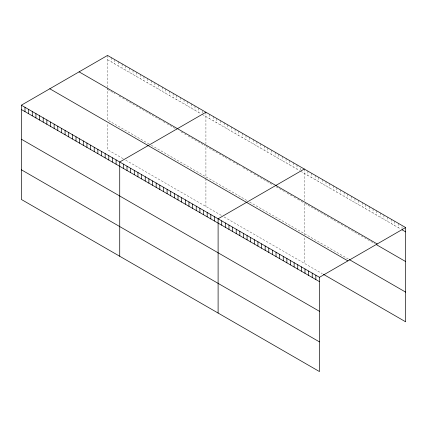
<?xml version="1.0" encoding="UTF-8"?>
<svg xmlns="http://www.w3.org/2000/svg" width="427" height="427" viewBox="0 0 427 427"><rect width="100%" height="100%" fill="white"/><g stroke="black" fill="none" stroke-linecap="round" stroke-linejoin="round"><path stroke-width="0.32" stroke-dasharray="2.13 1.6" d="M107.535 55.435L107.535 87.017M107.535 59.769L200.706 113.561M202.27 114.463L299.605 170.661M300.645 171.259L400.478 228.899M107.535 89.44L114.82 93.652M118.989 96.054L122.111 97.858M122.629 98.157L124.193 99.059M126.275 100.26L162.191 120.996M163.231 121.599L165.836 123.099M166.877 123.702L169.476 125.202M169.999 125.506L176.762 129.413M180.931 131.815L184.053 133.619M184.571 133.918L186.135 134.82M188.216 136.021L205.392 145.938M224.132 156.757L205.915 146.242L205.915 178.027M225.173 157.36L227.772 158.86M228.819 159.463L231.418 160.963M232.982 161.865L239.744 165.772M242.872 167.576L245.995 169.38M246.512 169.679L248.076 170.581M250.158 171.782L253.28 173.586M253.803 173.885L273.061 185.008M276.184 186.807L286.074 192.518M287.115 193.121L289.714 194.621M290.237 194.925L293.36 196.73M293.883 197.028L297.005 198.833M297.523 199.131L300.645 200.936M301.168 201.234L304.291 203.038M304.809 203.337L313.599 208.413M314.117 208.712L329.633 217.669M330.663 218.266L336.871 221.848M337.389 222.147L340.49 223.935M341.008 224.234L344.109 226.027M344.626 226.326L346.18 227.223M348.245 228.418L374.623 243.641M149.178 144.059L107.535 120.014L107.535 87.626M151.259 145.26L247.036 200.557M249.635 202.056L348.763 259.29M123.152 158.705L107.535 149.69L107.535 123.045M125.751 160.21L221.528 215.502M224.132 217.007L322.39 273.734M402.031 226.7L402.031 228.557M398.412 223.369L398.412 227.703M394.788 221.282L394.788 225.611M391.169 219.19L391.169 223.524M387.551 217.103L387.551 221.432M383.932 215.011L383.932 219.345M380.313 212.924L380.313 217.252M376.689 210.831L376.689 215.16M373.07 208.739L373.07 213.073M369.451 206.652L369.451 210.981M365.832 204.56L365.832 208.894M362.208 202.473L362.208 206.801M358.589 200.38L358.589 204.714M354.97 198.293L354.97 202.622M351.352 196.201L351.352 200.535M347.733 194.109L347.733 198.443M344.109 192.022L344.109 196.351M340.49 189.93L340.49 194.264M336.871 187.843L336.871 192.171M333.252 185.75L333.252 190.084M329.633 183.663L329.633 187.992M326.009 181.571L326.009 185.905M322.39 179.484L322.39 183.813M318.772 177.392L318.772 181.721M315.153 175.3L315.153 179.634M311.529 173.213L311.529 177.541M307.91 171.12L307.91 175.454M304.291 169.033L304.291 200.615M304.291 203.674L304.291 234.823M304.291 237.85L304.291 263.288M300.645 168.163L300.645 170.021M297.005 164.827L297.005 169.156M293.36 162.719L293.36 167.053M289.714 160.616L289.714 164.95M286.074 158.513L286.074 162.847M282.428 156.41L282.428 160.744M278.788 154.307L278.788 158.636M275.143 152.204L275.143 156.533M271.497 150.101L271.497 154.43M267.857 147.998L267.857 152.327M264.212 145.89L264.212 150.224M260.566 143.787L260.566 148.121M256.926 141.684L256.926 146.018M253.28 139.581L253.28 143.915M249.635 137.478L249.635 141.807M245.995 135.375L245.995 139.704M242.349 133.272L242.349 137.601M238.704 131.169L238.704 135.498M235.063 129.061L235.063 133.395M231.418 126.958L231.418 131.292M227.772 124.855L227.772 129.189M224.132 122.752L224.132 127.086M220.487 120.649L220.487 124.978M216.847 118.546L216.847 122.875M213.201 116.443L213.201 120.772M209.556 114.34L209.556 118.669M205.915 112.232L205.915 143.819M205.915 178.63L205.915 206.487M202.27 110.748L202.27 113.224M198.624 108.026L198.624 112.36M194.984 105.923L194.984 110.257M191.339 103.82L191.339 108.148M187.693 101.717L187.693 106.045M184.053 99.614L184.053 103.942M180.407 97.511L180.407 101.84M176.762 95.402L176.762 99.737M173.122 93.299L173.122 97.634M169.476 91.197L169.476 95.531M165.836 89.094L165.836 93.428M162.191 86.991L162.191 91.325M158.545 84.888L158.545 89.216M154.905 82.785L154.905 87.113M151.259 80.682L151.259 85.01M147.614 78.579L147.614 82.907M143.974 76.47L143.974 80.804M140.328 74.367L140.328 78.701M136.683 72.264L136.683 76.598M133.043 70.161L133.043 74.495M129.397 68.058L129.397 72.387M125.751 65.955L125.751 70.284M122.111 63.853L122.111 68.181M118.466 61.75L118.466 66.078M114.82 59.641L114.82 63.975M111.18 57.538L111.18 61.872"/><path stroke-width="0.64" d="M21.35 105.197L319.465 277.31L319.465 371.565L21.35 199.452L21.35 105.197L107.535 55.435L405.65 227.548L405.65 321.803L323.426 274.331M205.915 112.232L119.725 161.993L119.725 256.248M304.291 169.033L218.106 218.789L218.106 313.044M319.465 277.31L405.65 227.548M402.031 229.79L405.65 231.882M79.096 71.859L377.206 243.972M376.689 244.836L405.65 261.559M349.281 259.589L405.65 292.132M49.794 88.773L347.904 260.892M21.35 109.525L319.465 281.644M21.35 139.202L319.465 311.315M21.35 169.775L319.465 341.888M315.847 275.218L315.847 279.552M312.222 273.131L312.222 277.459M308.604 271.038L308.604 275.372M304.985 268.951L304.985 273.28M301.366 266.859L301.366 271.193M297.747 264.772L297.747 269.101M294.123 262.68L294.123 267.014M290.504 260.593L290.504 264.921M286.885 258.5L286.885 262.829M283.266 256.408L283.266 260.742M279.642 254.321L279.642 258.65M276.023 252.229L276.023 256.563M272.405 250.142L272.405 254.471M268.786 248.05L268.786 252.384M265.167 245.963L265.167 250.291M261.543 243.87L261.543 248.204M257.924 241.778L257.924 246.112M254.305 239.691L254.305 244.02M250.686 237.599L250.686 241.933M247.068 235.512L247.068 239.841M243.443 233.42L243.443 237.754M239.825 231.333L239.825 235.661M236.206 229.24L236.206 233.574M232.587 227.153L232.587 231.482M228.963 225.061L228.963 229.39M225.344 222.969L225.344 227.303M221.725 220.882L221.725 225.21M214.461 216.686L214.461 221.021M210.821 214.584L210.821 218.918M207.175 212.481L207.175 216.809M203.53 210.378L203.53 214.706M199.889 208.275L199.889 212.603M196.244 206.172L196.244 210.5M192.598 204.063L192.598 208.397M188.958 201.96L188.958 206.294M185.313 199.857L185.313 204.191M181.667 197.754L181.667 202.088M178.027 195.651L178.027 199.98M174.381 193.548L174.381 197.877M170.736 191.445L170.736 195.774M167.096 189.342L167.096 193.671M163.45 187.234L163.45 191.568M159.81 185.131L159.81 189.465M156.165 183.028L156.165 187.362M152.519 180.925L152.519 185.259M148.879 178.822L148.879 183.151M145.233 176.719L145.233 181.048M141.588 174.616L141.588 178.945M137.948 172.513L137.948 176.842M134.302 170.405L134.302 174.739M130.657 168.302L130.657 172.636M127.016 166.199L127.016 170.533M123.371 164.096L123.371 168.43M116.085 159.89L116.085 164.219M112.44 157.787L112.44 162.116M108.794 155.684L108.794 160.013M105.154 153.576L105.154 157.91M101.509 151.473L101.509 155.807M97.868 149.37L97.868 153.704M94.223 147.267L94.223 151.601M90.577 145.164L90.577 149.493M86.937 143.061L86.937 147.39M83.292 140.958L83.292 145.287M79.646 138.855L79.646 143.184M76.006 136.752L76.006 141.081M72.36 134.644L72.36 138.978M68.715 132.541L68.715 136.875M65.075 130.438L65.075 134.772M61.429 128.335L61.429 132.669M57.784 126.232L57.784 130.561M54.144 124.129L54.144 128.458M50.498 122.026L50.498 126.355M46.858 119.923L46.858 124.252M43.212 117.815L43.212 122.149M39.567 115.712L39.567 120.046M35.927 113.609L35.927 117.943M32.281 111.506L32.281 115.84M28.636 109.403L28.636 113.731M24.996 107.3L24.996 111.628"/></g></svg>
